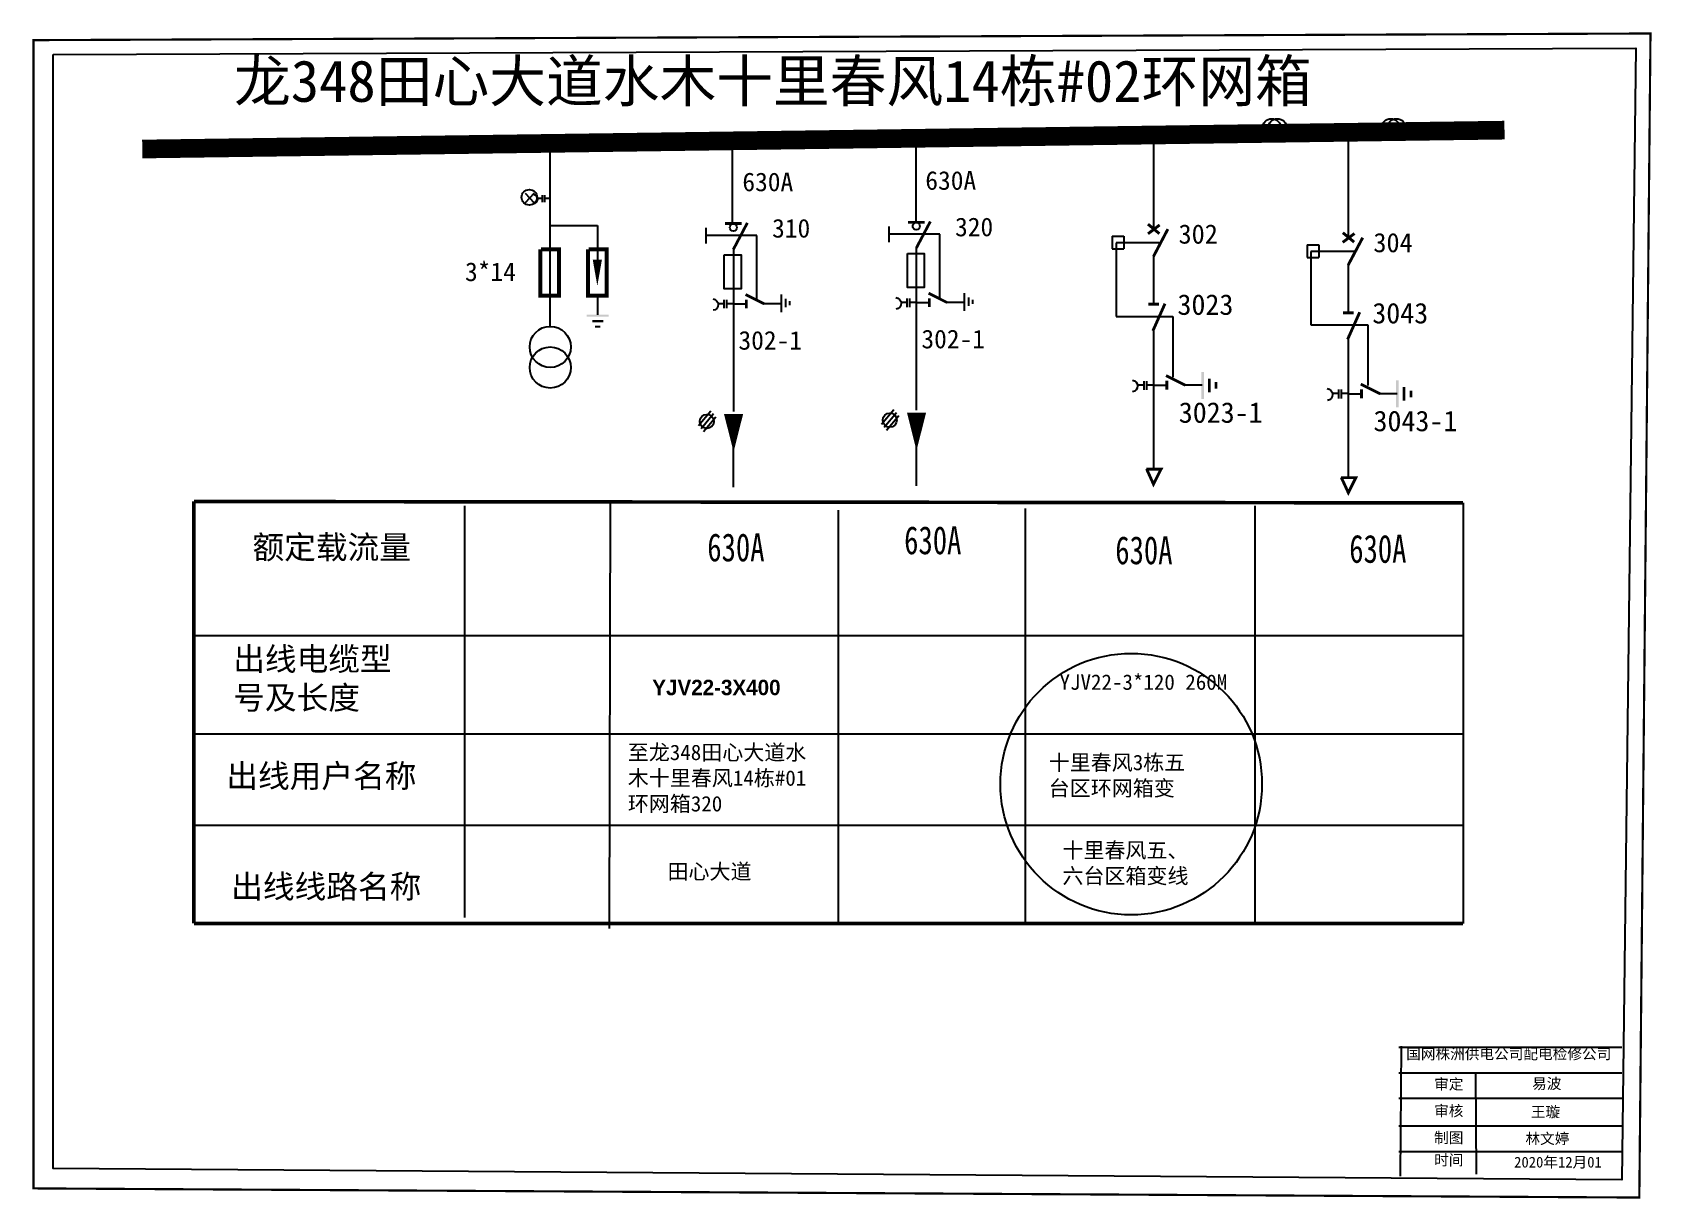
# Model space of a CAD drawing. Header units: millimetres. Extents: x -13573 to -13135, y 1304 to 1502.
# Drawn here: x -13270.9 to -13134.6, y 1403.9 to 1502 of the extents above; entities that cross this region are included whole.
import ezdxf

# ---------------------------------------------------------------- set-up
doc = ezdxf.new("R2010")
doc.units = ezdxf.units.MM
doc.linetypes.add('ACAD_ISO02W100', pattern=[15, 12, -3])
doc.layers.add('1', color=7, linetype='Continuous')
doc.styles.add('_txtstyle_3.50_0_0', font='simsun.ttc', dxfattribs={"height": 3.5})
doc.styles.add('字体', font='', dxfattribs={"height": 2.5})
doc.styles.add('楷体_GB2312_txtstyle_1.09_0_0', font='', dxfattribs={"height": 1.0944})
doc.styles.add('楷体_GB2312_txtstyle_1.30_0_0', font='', dxfattribs={"height": 1.296})
doc.styles.get('字体').set_extended_font_data('楷体_GB2312')
doc.styles.get('楷体_GB2312_txtstyle_1.09_0_0').set_extended_font_data('楷体_GB2312')
doc.styles.get('楷体_GB2312_txtstyle_1.30_0_0').set_extended_font_data('楷体_GB2312')

# ---------------------------------------------------------------- blocks, each defined once
blk = doc.blocks.new('JD')
for points in [[(-2, 0.2), (-2, -0.2), (2, 0.2), (2, -0.2)], [(1, -1.2), (1, -0.8), (-1, -1.2), (-1, -0.8)], [(-0.5, -1.8), (-0.5, -2.2), (0.5, -1.8), (0.5, -2.2)]]:
    blk.add_trace(points)

msp = doc.modelspace()

# ---------------------------------------------------------------- linework, layer by layer
for p, q in [((-13212, 1493.19), (-13212, 1485.91)), ((-13196.55, 1493.32), (-13196.55, 1486.04)), ((-13176.55, 1493.61), (-13176.55, 1485.4)), ((-13160.17, 1492.89), (-13160.17, 1484.68)), ((-13227.32, 1492.72), (-13227.32, 1477.17)), ((-13227.34, 1485.74), (-13223.33, 1485.74)), ((-13223.33, 1485.74), (-13223.33, 1482.81)), ((-13180.01, 1484.83), (-13179.04, 1484.83)), ((-13180.01, 1484.83), (-13180.01, 1483.76)), ((-13179.04, 1484.83), (-13179.04, 1483.76)), ((-13211.89, 1483.78), (-13211.89, 1470.09)), ((-13196.5, 1483.9), (-13196.5, 1470.2)), ((-13180.01, 1483.76), (-13179.04, 1483.76)), ((-13163.63, 1484.12), (-13162.65, 1484.12)), ((-13163.63, 1484.12), (-13163.63, 1483.04)), ((-13162.65, 1484.12), (-13162.65, 1483.04)), ((-13176.55, 1483.19), (-13176.55, 1479.17)), ((-13163.63, 1483.04), (-13162.65, 1483.04)), ((-13160.17, 1482.47), (-13160.17, 1478.45)), ((-13223.33, 1479.73), (-13223.33, 1478.22)), ((-13196.5, 1479.25), (-13195.41, 1479.25)), ((-13193.99, 1479.28), (-13192.51, 1479.28)), ((-13211.89, 1479.14), (-13210.8, 1479.14)), ((-13209.38, 1479.17), (-13207.9, 1479.17)), ((-13176.55, 1477.16), (-13176.55, 1465.31)), ((-13160.17, 1476.45), (-13160.17, 1464.59)), ((-13176.55, 1472.3), (-13175.43, 1472.3)), ((-13173.97, 1472.33), (-13172.44, 1472.33)), ((-13160.17, 1471.58), (-13159.05, 1471.58)), ((-13157.58, 1471.61), (-13156.06, 1471.61)), ((-13213.79, 1470.12), (-13214.83, 1468.87)), ((-13213.56, 1469.88), (-13214.6, 1468.63)), ((-13198.4, 1470.23), (-13199.44, 1468.99)), ((-13198.17, 1469.99), (-13199.21, 1468.74)), ((-13197.96, 1469.73), (-13199, 1468.48)), ((-13213.35, 1469.62), (-13214.4, 1468.37)), ((-13211.9, 1469.3), (-13211.9, 1463.72)), ((-13196.5, 1469.41), (-13196.5, 1463.83)), ((-13234.51, 1462.16), (-13234.51, 1427.52)), ((-13222.24, 1462.48), (-13222.33, 1426.59)), ((-13203.06, 1461.8), (-13203.06, 1427.02)), ((-13187.33, 1461.92), (-13187.33, 1457.53)), ((-13168.02, 1462.16), (-13168.02, 1427.02)), ((-13150.51, 1462.4), (-13150.51, 1427.02)), ((-13234.51, 1460.84), (-13234.51, 1427.52)), ((-13187.33, 1457.53), (-13187.33, 1427.02)), ((-13155.71, 1416.7), (-13155.81, 1405.75))]:
    msp.add_line(p, q)
at = {"linetype": 'Continuous'}
for p, q in [((-13228.64, 1488.46), (-13229.4, 1487.64)), ((-13229.4, 1488.46), (-13228.64, 1487.64)), ((-13207.86, 1479.94), (-13207.86, 1478.45)), ((-13207.51, 1479.56), (-13207.51, 1478.87)), ((-13207.17, 1479.36), (-13207.17, 1479.04)), ((-13192.47, 1480.05), (-13192.47, 1478.56)), ((-13192.12, 1479.67), (-13192.12, 1478.98)), ((-13191.77, 1479.47), (-13191.77, 1479.15)), ((-13257.27, 1451.25), (-13150.51, 1451.25)), ((-13257.27, 1442.96), (-13150.51, 1442.96)), ((-13257.27, 1435.29), (-13150.51, 1435.29))]:
    msp.add_line(p, q, dxfattribs=at)
at = {"linetype": 'ACAD_ISO02W100'}
for p, q in [((-13176.07, 1484.27), (-13179.7, 1484.27)), ((-13179.7, 1484.27), (-13179.7, 1478.09)), ((-13159.68, 1483.55), (-13163.32, 1483.55)), ((-13163.32, 1483.55), (-13163.32, 1477.37)), ((-13179.7, 1478.09), (-13174.91, 1478.09)), ((-13174.91, 1478.09), (-13174.91, 1472.99)), ((-13163.32, 1477.37), (-13158.52, 1477.37)), ((-13158.52, 1477.37), (-13158.52, 1472.27))]:
    msp.add_line(p, q, dxfattribs=at)
at = {"color": 0, "linetype": 'Continuous'}
for p, q in [((-13155.92, 1416.6), (-13137.15, 1416.6)), ((-13155.92, 1414.46), (-13137.15, 1414.46)), ((-13149.46, 1414.5), (-13149.41, 1405.92)), ((-13155.92, 1412.32), (-13137.15, 1412.32)), ((-13155.92, 1409.98), (-13137.15, 1409.98)), ((-13155.92, 1407.84), (-13137.15, 1407.84))]:
    msp.add_line(p, q, dxfattribs=at)
at = {"color": 0, "linetype": 'Continuous', "const_width": 0.182}
msp.add_lwpolyline([(-13270.76, 1501.33), (-13134.74, 1501.89), (-13135.68, 1403.96), (-13270.76, 1404.73)], close=True, dxfattribs=at)
at = {"color": 0, "linetype": 'Continuous'}
for points in [[(-13269.1, 1500.12), (-13135.97, 1500.66), (-13137.16, 1405.44), (-13269.1, 1406.39)], [(-13197.25, 1483.38), (-13195.85, 1483.38), (-13195.85, 1480.52), (-13197.25, 1480.52)], [(-13212.65, 1483.26), (-13211.24, 1483.26), (-13211.24, 1480.41), (-13212.65, 1480.41)]]:
    msp.add_lwpolyline(points, close=True, dxfattribs=at)
for points, const_width in [([(-13261.61, 1492.17), (-13147.02, 1493.76)], 1.57), ([(-13211.89, 1483.72), (-13210.71, 1485.96)], 0.236), ([(-13197.2, 1486.01), (-13195.8, 1486.01)], 0.236), ([(-13196.5, 1483.84), (-13195.32, 1486.07)], 0.236), ([(-13212.59, 1485.9), (-13211.2, 1485.9)], 0.236), ([(-13177.01, 1485.04), (-13176.03, 1485.78)], 0.243), ([(-13177.01, 1485.85), (-13176.05, 1485.05)], 0.243), ([(-13176.55, 1483.13), (-13175.34, 1485.43)], 0.243), ([(-13160.63, 1484.32), (-13159.64, 1485.06)], 0.243), ([(-13160.62, 1485.13), (-13159.67, 1484.34)], 0.243), ([(-13160.17, 1482.41), (-13158.95, 1484.71)], 0.243), ([(-13228.12, 1483.74), (-13228.12, 1479.83), (-13226.56, 1479.83), (-13226.56, 1483.74), (-13228.07, 1483.74)], 0.33), ([(-13224.11, 1483.74), (-13224.11, 1479.83), (-13222.55, 1479.83), (-13222.55, 1483.74), (-13224.06, 1483.74)], 0.33), ([(-13210.86, 1479.93), (-13209.29, 1479.14)], 0.236), ([(-13210.8, 1479.5), (-13210.8, 1478.78)], 0.236), ([(-13195.47, 1480.04), (-13193.9, 1479.25)], 0.236), ([(-13195.41, 1479.62), (-13195.41, 1478.89)], 0.236), ([(-13176.99, 1479.11), (-13176.09, 1479.11)], 0.243), ([(-13176.6, 1476.87), (-13175.58, 1479.16)], 0.243), ([(-13160.6, 1478.39), (-13159.7, 1478.39)], 0.243), ([(-13160.22, 1476.15), (-13159.2, 1478.44)], 0.243), ([(-13175.49, 1473.11), (-13173.87, 1472.3)], 0.243), ([(-13175.43, 1472.67), (-13175.43, 1471.92)], 0.243), ([(-13159.11, 1472.39), (-13157.49, 1471.58)], 0.243), ([(-13159.05, 1471.95), (-13159.05, 1471.2)], 0.243), ([(-13177.15, 1465.24), (-13175.91, 1465.24), (-13176.55, 1463.98), (-13177.13, 1465.26)], 0.243), ([(-13160.77, 1464.52), (-13159.53, 1464.52), (-13160.16, 1463.26), (-13160.75, 1464.54)], 0.243)]:
    msp.add_lwpolyline(points, dxfattribs=dict(const_width=const_width))
for points in [[(-13214.21, 1485.54), (-13214.21, 1484.23)], [(-13198.82, 1485.66), (-13198.82, 1484.34)], [(-13212.69, 1479.48), (-13212.69, 1478.77)], [(-13212.46, 1479.48), (-13212.46, 1478.77)], [(-13197.29, 1479.27), (-13197.79, 1479.27)], [(-13197.29, 1479.6), (-13197.29, 1478.88)], [(-13197.07, 1479.6), (-13197.07, 1478.88)], [(-13196.5, 1479.27), (-13197.07, 1479.27)], [(-13212.69, 1479.15), (-13213.18, 1479.15)], [(-13211.89, 1479.15), (-13212.46, 1479.15)], [(-13177.37, 1472.65), (-13177.37, 1471.91)], [(-13177.14, 1472.65), (-13177.14, 1471.91)], [(-13177.37, 1472.31), (-13177.88, 1472.31)], [(-13176.55, 1472.31), (-13177.14, 1472.31)], [(-13160.99, 1471.59), (-13161.5, 1471.59)], [(-13160.99, 1471.93), (-13160.99, 1471.19)], [(-13160.76, 1471.93), (-13160.76, 1471.19)], [(-13160.17, 1471.59), (-13160.76, 1471.59)]]:
    msp.add_lwpolyline(points)
at = {"linetype": 'ACAD_ISO02W100'}
for points in [[(-13209.9, 1479.51), (-13209.9, 1484.89), (-13214.21, 1484.89)], [(-13194.51, 1479.62), (-13194.51, 1485), (-13198.82, 1485)]]:
    msp.add_lwpolyline(points, dxfattribs=at)
for points, format in [([(-13223.33, 1482.86, 0.771, 0, 0), (-13223.33, 1480.66, 0, 0, 0)], "xyseb"), ([(-13213.6, 1479.56, -0.877934), (-13213.59, 1478.6)], "xyb"), ([(-13198.21, 1479.67, -0.877934), (-13198.19, 1478.71)], "xyb"), ([(-13178.32, 1472.72, -0.877934), (-13178.3, 1471.74)], "xyb"), ([(-13161.93, 1472.01, -0.877934), (-13161.91, 1471.02)], "xyb"), ([(-13211.87, 1469.88, 1.61, 0, 0), (-13211.87, 1466.69, 0, 0, 0)], "xyseb"), ([(-13196.48, 1470, 1.61, 0, 0), (-13196.48, 1466.8, 0, 0, 0)], "xyseb")]:
    msp.add_lwpolyline(points, format=format)
at = {"linetype": 'Continuous', "const_width": 0.302}
for points in [[(-13150.51, 1462.4), (-13257.27, 1462.52)], [(-13257.27, 1462.52), (-13257.27, 1427.02)], [(-13257.27, 1427.02), (-13150.51, 1427.02)]]:
    msp.add_lwpolyline(points, dxfattribs=at)
for centre, radius in [((-13166.6, 1493.94), 0.783), ((-13166.12, 1493.94), 0.783), ((-13156.6, 1493.94), 0.783), ((-13156.11, 1493.94), 0.783), ((-13211.89, 1485.57), 0.302), ((-13196.5, 1485.68), 0.302), ((-13227.29, 1475.52), 1.73), ((-13227.29, 1473.79), 1.73), ((-13214.12, 1469.25), 0.596), ((-13198.73, 1469.36), 0.596)]:
    msp.add_circle(centre, radius)
at = {"linetype": 'Continuous'}
msp.add_circle((-13229.05, 1488.11), 0.653, dxfattribs=at)
at = {"color": 1}
msp.add_circle((-13178.42, 1438.74), 11, dxfattribs=at)
at = {"layer": '1'}
for points in [[(-13228.74, 1488.37, -0.877934), (-13228.72, 1487.56)], [(-13228.73, 1488.36, -0.877934), (-13228.72, 1487.55)]]:
    msp.add_lwpolyline(points, format="xyb", dxfattribs=at)
for points in [[(-13227.96, 1488.02), (-13228.38, 1488.02)], [(-13227.96, 1488.29), (-13227.96, 1487.69)], [(-13227.78, 1488.29), (-13227.78, 1487.69)], [(-13227.3, 1488.02), (-13227.78, 1488.02)]]:
    msp.add_lwpolyline(points, dxfattribs=at)

# ---------------------------------------------------------------- block references
at = {"xscale": 0.4623091199900955, "yscale": 0.4623091202229261, "zscale": 0.4623091199999998}
msp.add_blockref('JD', (-13223.3, 1478.15), dxfattribs=at)
at = {"xscale": 0.5670000000000073, "yscale": 0.5670000000000073, "zscale": 0.5670000000000001, "rotation": 90}
for p in [(-13172.42, 1472.28), (-13156.03, 1471.57)]:
    msp.add_blockref('JD', p, dxfattribs=at)

# ---------------------------------------------------------------- texts
for s, height, p in [('630A', 1.572, (-13211.13, 1488.62)), ('630A', 1.572, (-13195.74, 1488.74)), ('310', 1.572, (-13208.63, 1484.72)), ('320', 1.572, (-13193.24, 1484.83)), ('302', 1.62, (-13174.44, 1484.21)), ('304', 1.62, (-13158.05, 1483.49)), ('3*14', 1.572, (-13234.46, 1481.06)), ('3023', 1.728, (-13174.53, 1478.22)), ('3043', 1.728, (-13158.14, 1477.5)), ('302-1', 1.572, (-13211.46, 1475.29)), ('302-1', 1.572, (-13196.07, 1475.4)), ('3023-1', 1.728, (-13174.42, 1469.14)), ('3043-1', 1.728, (-13158.04, 1468.43))]:
    msp.add_text(s, height=height).set_placement(p)
at = {"width": 0.75}
for p in [(-13197.52, 1458.08), (-13214.08, 1457.48), (-13179.76, 1457.24), (-13160.08, 1457.36)]:
    msp.add_text('630A', height=2.359, dxfattribs=at).set_placement(p)
at = {"color": 7, "insert": (-13253.89, 1499.64), "char_height": 3.5, "width": 266.0196, "attachment_point": 1, "style": '_txtstyle_3.50_0_0'}
msp.add_mtext('{\\fSimSun|b0|i0|c134|p2;龙\\fSimSun|b0|i0|c0|p2;348\\fSimSun|b0|i0|c134|p2;田心大道水木十里春风\\fSimSun|b0|i0|c0|p2;14\\fSimSun|b0|i0|c134|p2;栋\\fSimSun|b0|i0|c0|p2;#02\\fSimSun|b0|i0|c134|p2;环网箱}', dxfattribs=at)
at = {"color": 0, "char_height": 1.9545, "attachment_point": 1}
for s, insert, width in [('{\\f\uffbfﾬￌﾣﾤ_GB2312|b0|i0|c134|p49;额定载流量}', (-13252.34, 1459.65), 80.8358), ('{\\f\uffbfﾬￌﾣﾤ_GB2312|b0|i0|c134|p49;出线电缆型号及长度}', (-13253.96, 1450.25), 13.5561), ('{\\f\uffbfﾬￌﾣﾤ_GB2312|b0|i0|c134|p49;出线用户名称}', (-13254.54, 1440.41), 19.2839), ('{\\f\uffbfﾬￌﾣﾤ_GB2312|b0|i0|c134|p49;出线线路名称}', (-13254.13, 1431.1), 19.2839)]:
    msp.add_mtext(s, dxfattribs=dict(at, insert=insert, width=width))
at = {"linetype": 'Continuous', "char_height": 1.296, "attachment_point": 1, "style": '楷体_GB2312_txtstyle_1.30_0_0'}
for s, insert, width in [('YJV22-3*120 260M', (-13184.45, 1447.97), 16.1352), ('{\\f\uffbfﾬￌﾣﾤ_GB2312|b1|i0|c134|p49;YJV22-3X400}', (-13218.71, 1447.52), 16.1352), ('{\\fKaiTi_GB2312|b1|i0|c134|p49;至龙348田心大道水木十里春风14栋#01环网箱320}', (-13220.77, 1442.06), 16.1352), ('十里春风3栋五台区环网箱变', (-13185.36, 1441.21, -0.05), 12.8472), ('十里春风五、六台区箱变线', (-13184.21, 1433.83, -0.05), 11.1514), ('{\\fKaiTi_GB2312|b1|i0|c134|p49;田心大道}', (-13217.43, 1432.04), 16.1352)]:
    msp.add_mtext(s, dxfattribs=dict(at, insert=insert, width=width))
at = {"color": 0, "linetype": 'Continuous', "attachment_point": 1, "style": '字体'}
for s, insert, char_height, width in [('{\\fKaiTi|b0|i0|c134|p49;国网株洲供电公司配电检修公司}', (-13155.29, 1416.5), 0.9033, 24.696), ('\\f\uffbfﾬￌﾣﾤ_GB2312|b0|i0|c134|p49;审定', (-13152.94, 1413.95), 0.9033, 7.0644), ('易波', (-13144.7, 1414), 0.903, 7.0644), ('\\f\uffbfﾬￌﾣﾤ_GB2312|b0|i0|c134|p49;审核', (-13152.94, 1411.71), 0.9033, 7.0644), ('王璇', (-13144.8, 1411.62), 0.903, 7.0644), ('\\f\uffbfﾬￌﾣﾤ_GB2312|b0|i0|c134|p49;制图', (-13152.94, 1409.45), 0.9033, 7.0644), ('\\f\uffbfﾬￌﾣﾤ_GB2312|b0|i0|c134|p49;时间', (-13152.94, 1407.57), 0.9033, 7.0644)]:
    msp.add_mtext(s, dxfattribs=dict(at, insert=insert, char_height=char_height, width=width))
at = {"color": 7, "linetype": 'Continuous', "char_height": 0.903, "attachment_point": 1, "style": '楷体_GB2312_txtstyle_1.09_0_0'}
for s, insert, width in [('林文婷', (-13145.26, 1409.37), 7.0644), ('2020年12月01', (-13146.21, 1407.39), 13.213)]:
    msp.add_mtext(s, dxfattribs=dict(at, insert=insert, width=width))

doc.saveas('drawing.dxf')
